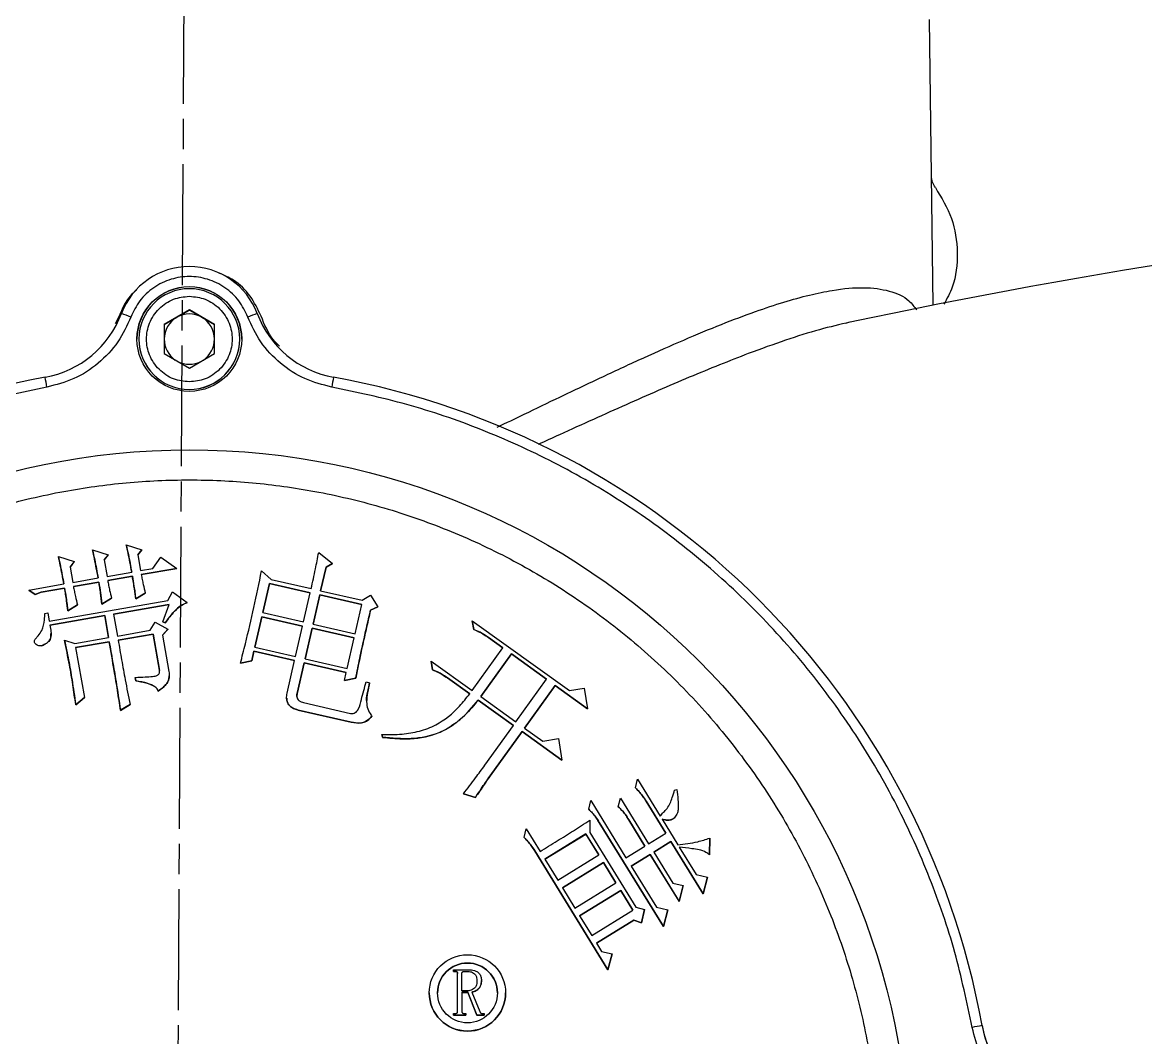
# Model space of a CAD drawing. Header units: millimetres. Extents: x 2136 to 4572, y 748 to 2471.
# Drawn here: x 3759.3 to 3870.8, y 2224.8 to 2325.6 of the extents above; entities that cross this region are included whole.
import ezdxf

# ---------------------------------------------------------------- set-up
doc = ezdxf.new("R2010")
doc.units = ezdxf.units.MM
doc.linetypes.add('AM_ISO08W050', pattern=[18, 12, -1.5, 3, -1.5])
doc.layers.add('AM_7', color=4, linetype='AM_ISO08W050', lineweight=25)

msp = doc.modelspace()

# ---------------------------------------------------------------- linework, layer by layer
at = {"color": 7, "linetype": 'Continuous', "lineweight": 25}
for p, q in [((3849.669, 2297.539), (3849.298, 2325.904)), ((3775.82, 2297.062), (3773.32, 2295.619)), ((3774.57, 2296.334), (3775.82, 2297.056)), ((3778.32, 2295.619), (3775.82, 2297.062)), ((3775.82, 2297.056), (3775.82, 2297.062)), ((3775.82, 2297.056), (3777.07, 2296.334)), ((3768.85, 2296.444), (3768.453, 2295.679)), ((3773.32, 2295.612), (3774.57, 2296.334)), ((3777.07, 2296.334), (3778.32, 2295.612)), ((3773.32, 2295.619), (3773.32, 2292.732)), ((3778.32, 2292.732), (3778.32, 2295.619)), ((3841.017, 2295.768), (3841.215, 2295.804)), ((3770.82, 2294.174), (3770.82, 2294.162)), ((3780.82, 2294.162), (3780.82, 2294.174)), ((3773.32, 2292.732), (3775.82, 2291.289)), ((3775.82, 2291.289), (3778.32, 2292.732)), ((3769.555, 2273.744), (3771.111, 2273.243)), ((3762.815, 2272.568), (3764.374, 2272.067)), ((3766.205, 2273.228), (3767.767, 2272.729)), ((3767.767, 2272.729), (3767.361, 2272.239)), ((3767.361, 2272.237), (3767.767, 2272.727)), ((3767.767, 2272.729), (3767.767, 2272.727)), ((3771.111, 2273.243), (3770.708, 2272.753)), ((3770.708, 2272.751), (3771.111, 2273.241)), ((3770.708, 2272.753), (3770.983, 2271.188)), ((3771.111, 2273.243), (3771.111, 2273.241)), ((3772.208, 2271.401), (3772.994, 2272.521)), ((3772.994, 2272.521), (3774.591, 2271.396)), ((3788.666, 2272.973), (3790.046, 2271.879)), ((3764.374, 2272.067), (3763.981, 2271.509)), ((3763.981, 2271.508), (3764.374, 2272.065)), ((3763.981, 2271.509), (3764.243, 2270.012)), ((3764.374, 2272.067), (3764.374, 2272.065)), ((3767.361, 2272.239), (3767.646, 2270.605)), ((3770.983, 2271.188), (3772.208, 2271.401)), ((3774.591, 2271.396), (3771.052, 2270.78)), ((3774.591, 2271.396), (3774.591, 2271.394)), ((3789.396, 2271.53), (3788.856, 2269.169)), ((3788.857, 2269.169), (3789.396, 2271.528)), ((3790.046, 2271.879), (3789.396, 2271.53)), ((3789.396, 2271.528), (3790.046, 2271.877)), ((3789.396, 2271.53), (3789.396, 2271.528)), ((3790.046, 2271.879), (3790.046, 2271.877)), ((3764.243, 2270.012), (3766.763, 2270.451)), ((3767.646, 2270.605), (3770.097, 2271.034)), ((3770.166, 2270.626), (3767.716, 2270.197)), ((3767.716, 2270.195), (3770.166, 2270.624)), ((3770.166, 2270.626), (3770.166, 2270.624)), ((3771.052, 2270.778), (3774.591, 2271.394)), ((3782.995, 2271.15), (3783.935, 2270.297)), ((3783.935, 2270.297), (3787.914, 2269.385)), ((3759.887, 2269.252), (3763.359, 2269.858)), ((3760.526, 2268.802), (3759.887, 2269.252)), ((3759.887, 2269.252), (3759.887, 2269.25)), ((3759.887, 2269.25), (3760.526, 2268.8)), ((3763.429, 2269.449), (3761.115, 2269.044)), ((3761.115, 2269.041), (3763.429, 2269.447)), ((3763.429, 2269.449), (3763.429, 2269.447)), ((3766.832, 2270.043), (3764.312, 2269.604)), ((3764.312, 2269.601), (3766.832, 2270.041)), ((3766.832, 2270.043), (3766.832, 2270.041)), ((3783.776, 2269.909), (3783.111, 2267.009)), ((3783.111, 2267.009), (3783.776, 2269.907)), ((3787.821, 2268.982), (3783.776, 2269.909)), ((3783.776, 2269.909), (3783.776, 2269.907)), ((3783.776, 2269.907), (3787.821, 2268.98)), ((3788.856, 2269.169), (3792.971, 2268.229)), ((3761.115, 2269.044), (3760.526, 2268.802)), ((3760.526, 2268.8), (3761.115, 2269.041)), ((3760.526, 2268.802), (3760.526, 2268.8)), ((3761.115, 2269.044), (3761.115, 2269.041)), ((3761.898, 2266.164), (3773.672, 2268.219)), ((3768.096, 2268.44), (3767.143, 2267.852)), ((3767.143, 2267.85), (3768.096, 2268.438)), ((3768.096, 2268.44), (3768.096, 2268.438)), ((3771.44, 2268.951), (3770.492, 2268.366)), ((3770.492, 2268.363), (3771.44, 2268.949)), ((3770.492, 2268.366), (3770.492, 2268.363)), ((3771.44, 2268.951), (3771.44, 2268.949)), ((3773.672, 2268.219), (3774.155, 2269.077)), ((3774.155, 2269.077), (3775.606, 2267.996)), ((3787.156, 2266.082), (3787.821, 2268.982)), ((3788.764, 2268.766), (3788.099, 2265.866)), ((3788.099, 2265.866), (3788.764, 2268.764)), ((3792.945, 2267.811), (3788.764, 2268.766)), ((3788.764, 2268.766), (3788.764, 2268.764)), ((3788.764, 2268.764), (3792.945, 2267.809)), ((3792.971, 2268.229), (3793.798, 2268.748)), ((3793.798, 2268.748), (3794.528, 2267.587)), ((3761.484, 2266.932), (3761.757, 2266.981)), ((3761.757, 2266.981), (3761.898, 2266.164)), ((3764.703, 2267.775), (3763.752, 2267.189)), ((3763.752, 2267.187), (3764.703, 2267.773)), ((3763.752, 2267.189), (3763.752, 2267.187)), ((3764.703, 2267.775), (3764.703, 2267.773)), ((3767.143, 2267.852), (3767.143, 2267.85)), ((3773.813, 2267.824), (3768.299, 2266.86)), ((3768.299, 2266.858), (3773.812, 2267.821)), ((3773.199, 2266.105), (3773.813, 2267.824)), ((3783.111, 2267.009), (3787.156, 2266.082)), ((3792.28, 2264.911), (3792.945, 2267.811)), ((3794.528, 2267.587), (3793.811, 2267.253)), ((3793.811, 2267.251), (3794.528, 2267.585)), ((3793.811, 2267.253), (3793.811, 2267.251)), ((3794.528, 2267.587), (3794.528, 2267.585)), ((3767.415, 2266.706), (3761.97, 2265.756)), ((3761.97, 2265.754), (3767.415, 2266.704)), ((3767.795, 2264.528), (3767.415, 2266.706)), ((3767.415, 2266.706), (3767.415, 2266.704)), ((3767.415, 2266.704), (3767.795, 2264.528)), ((3768.299, 2266.86), (3768.679, 2264.682)), ((3771.946, 2265.253), (3772.442, 2266.041)), ((3772.442, 2266.041), (3773.685, 2265.348)), ((3773.431, 2266.003), (3773.199, 2266.105)), ((3773.199, 2266.105), (3773.199, 2266.103)), ((3773.199, 2266.103), (3773.431, 2266)), ((3773.431, 2266.003), (3773.431, 2266)), ((3783.018, 2266.603), (3782.325, 2263.57)), ((3782.325, 2263.57), (3783.018, 2266.601)), ((3787.064, 2265.676), (3783.018, 2266.603)), ((3783.018, 2266.603), (3783.018, 2266.601)), ((3783.018, 2266.601), (3787.063, 2265.674)), ((3788.099, 2265.866), (3792.28, 2264.911)), ((3804.053, 2265.332), (3803.909, 2266.205)), ((3803.909, 2266.205), (3813.572, 2259.263)), ((3803.909, 2266.205), (3803.909, 2266.203)), ((3803.909, 2266.203), (3804.053, 2265.33)), ((3762.088, 2264.934), (3762.088, 2264.936)), ((3768.679, 2264.682), (3771.946, 2265.253)), ((3772.223, 2264.88), (3768.751, 2264.274)), ((3768.751, 2264.272), (3772.223, 2264.878)), ((3772.853, 2261.274), (3772.223, 2264.88)), ((3772.223, 2264.88), (3772.223, 2264.878)), ((3772.223, 2264.878), (3772.853, 2261.272)), ((3773.685, 2265.348), (3773.153, 2264.762)), ((3773.153, 2264.76), (3773.685, 2265.345)), ((3773.153, 2264.762), (3773.782, 2261.156)), ((3773.685, 2265.348), (3773.685, 2265.345)), ((3786.37, 2262.643), (3787.064, 2265.676)), ((3788.006, 2265.46), (3787.313, 2262.427)), ((3787.313, 2262.427), (3788.006, 2265.458)), ((3792.188, 2264.505), (3788.006, 2265.46)), ((3788.006, 2265.46), (3788.006, 2265.458)), ((3788.006, 2265.458), (3792.187, 2264.503)), ((3804.053, 2265.332), (3804.053, 2265.33)), ((3763.424, 2264.259), (3764.459, 2263.945)), ((3763.424, 2264.259), (3763.424, 2264.256)), ((3764.459, 2263.945), (3767.795, 2264.528)), ((3767.867, 2264.12), (3764.531, 2263.537)), ((3764.531, 2263.535), (3767.867, 2264.118)), ((3767.867, 2264.12), (3767.867, 2264.118)), ((3791.494, 2261.472), (3792.188, 2264.505)), ((3806.945, 2263.511), (3805.532, 2264.525)), ((3805.532, 2264.525), (3805.532, 2264.523)), ((3805.532, 2264.523), (3806.944, 2263.509)), ((3764.531, 2263.537), (3765.396, 2258.569)), ((3782.232, 2263.167), (3782.014, 2262.222)), ((3782.014, 2262.219), (3782.232, 2263.165)), ((3786.278, 2262.24), (3782.232, 2263.167)), ((3782.232, 2263.167), (3782.232, 2263.165)), ((3782.232, 2263.165), (3786.277, 2262.238)), ((3782.325, 2263.57), (3786.37, 2262.643)), ((3803.899, 2259.273), (3806.945, 2263.511)), ((3807.793, 2262.902), (3804.746, 2258.664)), ((3804.747, 2258.663), (3807.793, 2262.9)), ((3811.296, 2260.385), (3807.793, 2262.902)), ((3807.793, 2262.902), (3807.793, 2262.9)), ((3807.793, 2262.9), (3811.295, 2260.384)), ((3782.014, 2262.222), (3780.894, 2261.98)), ((3780.894, 2261.978), (3782.014, 2262.219)), ((3780.894, 2261.98), (3780.894, 2261.978)), ((3782.014, 2262.222), (3782.014, 2262.219)), ((3785.535, 2259.003), (3786.278, 2262.24)), ((3787.22, 2262.024), (3786.524, 2258.988)), ((3786.524, 2258.986), (3787.22, 2262.022)), ((3791.402, 2261.068), (3787.22, 2262.024)), ((3787.22, 2262.024), (3787.22, 2262.022)), ((3787.22, 2262.022), (3791.401, 2261.066)), ((3787.313, 2262.427), (3791.494, 2261.472)), ((3799.974, 2261.323), (3799.83, 2262.196)), ((3799.83, 2262.196), (3803.899, 2259.273)), ((3799.83, 2262.196), (3799.83, 2262.194)), ((3799.83, 2262.194), (3799.974, 2261.32)), ((3770.508, 2260.231), (3770.448, 2260.573)), ((3770.448, 2260.573), (3770.448, 2260.571)), ((3770.448, 2260.571), (3770.508, 2260.229)), ((3772.853, 2261.272), (3772.853, 2261.274)), ((3773.828, 2260.713), (3773.828, 2260.716)), ((3791.217, 2260.259), (3791.402, 2261.068)), ((3792.337, 2260.496), (3791.217, 2260.259)), ((3791.217, 2260.257), (3792.337, 2260.493)), ((3791.217, 2260.259), (3791.217, 2260.257)), ((3792.337, 2260.496), (3792.337, 2260.493)), ((3799.974, 2261.323), (3799.974, 2261.32)), ((3803.655, 2258.934), (3801.451, 2260.516)), ((3801.451, 2260.516), (3801.451, 2260.514)), ((3801.451, 2260.514), (3803.655, 2258.932)), ((3808.25, 2256.147), (3811.296, 2260.385)), ((3770.508, 2260.231), (3770.508, 2260.229)), ((3772.719, 2259.217), (3772.719, 2259.214)), ((3793.385, 2260.115), (3793.721, 2260.038)), ((3812.144, 2259.776), (3809.097, 2255.538)), ((3809.098, 2255.538), (3812.144, 2259.774)), ((3815.364, 2257.46), (3812.144, 2259.776)), ((3812.144, 2259.776), (3812.144, 2259.774)), ((3812.144, 2259.774), (3815.364, 2257.457)), ((3813.572, 2259.263), (3815.031, 2259.499)), ((3815.031, 2259.499), (3815.364, 2257.46)), ((3765.396, 2258.569), (3764.538, 2257.86)), ((3764.538, 2257.858), (3765.396, 2258.567)), ((3765.396, 2258.569), (3765.396, 2258.567)), ((3785.48, 2258.525), (3785.48, 2258.522)), ((3786.524, 2258.988), (3786.524, 2258.986)), ((3787.164, 2258.063), (3791.818, 2256.997)), ((3808.006, 2255.808), (3804.502, 2258.325)), ((3804.502, 2258.325), (3804.502, 2258.323)), ((3804.502, 2258.323), (3808.005, 2255.807)), ((3804.746, 2258.664), (3808.25, 2256.147)), ((3764.538, 2257.86), (3764.538, 2257.858)), ((3769.937, 2257.889), (3768.984, 2257.301)), ((3768.984, 2257.298), (3769.937, 2257.887)), ((3768.984, 2257.301), (3768.984, 2257.298)), ((3769.937, 2257.889), (3769.937, 2257.887)), ((3791.903, 2256.127), (3786.642, 2257.331)), ((3786.642, 2257.331), (3786.642, 2257.329)), ((3786.642, 2257.329), (3791.903, 2256.124)), ((3815.364, 2257.46), (3815.364, 2257.457)), ((3791.903, 2256.127), (3791.903, 2256.124)), ((3805.162, 2251.853), (3808.006, 2255.808)), ((3794.989, 2254.621), (3794.94, 2254.914)), ((3794.94, 2254.914), (3794.94, 2254.912)), ((3794.94, 2254.912), (3794.989, 2254.619)), ((3808.853, 2255.199), (3805.686, 2250.792)), ((3805.686, 2250.79), (3808.853, 2255.197)), ((3812.809, 2252.356), (3808.853, 2255.199)), ((3808.853, 2255.199), (3808.853, 2255.197)), ((3808.853, 2255.197), (3812.809, 2252.354)), ((3809.097, 2255.538), (3810.906, 2254.239)), ((3794.989, 2254.621), (3794.989, 2254.619)), ((3810.906, 2254.239), (3812.46, 2254.493)), ((3812.46, 2254.493), (3812.809, 2252.356)), ((3812.809, 2252.356), (3812.809, 2252.354)), ((3805.686, 2250.792), (3805.686, 2250.79)), ((3820.115, 2249.596), (3820.32, 2250.454)), ((3820.32, 2250.454), (3822.573, 2246.791)), ((3823.996, 2249.375), (3824.209, 2249.427)), ((3804.24, 2248.66), (3803.036, 2249.009)), ((3803.036, 2249.009), (3803.036, 2249.007)), ((3803.036, 2249.007), (3804.24, 2248.658)), ((3804.24, 2248.66), (3804.24, 2248.658)), ((3815.476, 2247.475), (3815.682, 2248.333)), ((3815.682, 2248.333), (3819.17, 2242.661)), ((3818.412, 2247.732), (3818.617, 2248.592)), ((3818.617, 2248.592), (3821.415, 2244.043)), ((3823.128, 2245.096), (3821.165, 2248.286)), ((3821.165, 2248.286), (3821.165, 2248.284)), ((3821.165, 2248.284), (3823.127, 2245.096)), ((3824.366, 2247.846), (3824.366, 2247.848)), ((3815.571, 2246.393), (3815.584, 2245.178)), ((3822.886, 2235.827), (3816.527, 2246.165)), ((3816.527, 2246.165), (3816.527, 2246.163)), ((3816.527, 2246.163), (3822.886, 2235.824)), ((3821.06, 2243.825), (3819.462, 2246.424)), ((3819.462, 2246.424), (3819.462, 2246.422)), ((3819.462, 2246.422), (3821.059, 2243.824)), ((3822.755, 2246.496), (3824.32, 2243.956)), ((3809.06, 2244.667), (3809.266, 2245.525)), ((3809.266, 2245.525), (3810.645, 2243.28)), ((3815.194, 2245.019), (3811.117, 2242.512)), ((3811.118, 2242.511), (3815.194, 2245.017)), ((3816.468, 2242.952), (3815.194, 2245.019)), ((3815.194, 2245.019), (3815.194, 2245.017)), ((3815.194, 2245.017), (3816.467, 2242.951)), ((3815.584, 2245.178), (3820.164, 2237.735)), ((3821.415, 2244.043), (3823.128, 2245.096)), ((3819.17, 2242.661), (3821.06, 2243.825)), ((3823.636, 2244.269), (3821.923, 2243.216)), ((3821.924, 2243.215), (3823.636, 2244.267)), ((3826.834, 2239.071), (3823.636, 2244.269)), ((3823.636, 2244.269), (3823.636, 2244.267)), ((3823.636, 2244.267), (3826.834, 2239.068)), ((3824.463, 2243.72), (3826.135, 2241.002)), ((3827.499, 2244.608), (3827.458, 2242.954)), ((3827.458, 2242.952), (3827.499, 2244.606)), ((3827.499, 2244.608), (3827.499, 2244.606)), ((3817.379, 2231.542), (3810.111, 2243.357)), ((3810.111, 2243.357), (3810.111, 2243.355)), ((3810.111, 2243.355), (3817.379, 2231.54)), ((3811.117, 2242.512), (3812.391, 2240.445)), ((3812.391, 2240.445), (3816.468, 2242.952)), ((3821.569, 2242.998), (3819.678, 2241.834)), ((3819.679, 2241.833), (3821.569, 2242.996)), ((3824.44, 2238.331), (3821.569, 2242.998)), ((3821.569, 2242.998), (3821.569, 2242.996)), ((3821.569, 2242.996), (3824.44, 2238.329)), ((3821.923, 2243.216), (3823.814, 2240.144)), ((3827.458, 2242.954), (3827.458, 2242.952)), ((3816.938, 2242.184), (3812.861, 2239.677)), ((3812.862, 2239.675), (3816.938, 2242.181)), ((3818.176, 2240.175), (3816.938, 2242.184)), ((3816.938, 2242.184), (3816.938, 2242.181)), ((3816.938, 2242.181), (3818.175, 2240.174)), ((3819.678, 2241.834), (3822.188, 2237.758)), ((3814.099, 2237.668), (3818.176, 2240.175)), ((3826.135, 2241.002), (3827.281, 2240.73)), ((3827.281, 2240.73), (3826.834, 2239.071)), ((3826.834, 2239.068), (3827.281, 2240.728)), ((3827.281, 2240.73), (3827.281, 2240.728)), ((3812.861, 2239.677), (3814.099, 2237.668)), ((3818.648, 2239.407), (3814.572, 2236.9)), ((3814.573, 2236.899), (3818.648, 2239.405)), ((3819.845, 2237.458), (3818.648, 2239.407)), ((3818.648, 2239.407), (3818.648, 2239.405)), ((3818.648, 2239.405), (3819.844, 2237.457)), ((3823.814, 2240.144), (3824.864, 2239.893)), ((3824.864, 2239.893), (3824.44, 2238.331)), ((3824.44, 2238.329), (3824.864, 2239.89)), ((3824.864, 2239.893), (3824.864, 2239.89)), ((3826.834, 2239.071), (3826.834, 2239.068)), ((3824.44, 2238.331), (3824.44, 2238.329)), ((3814.572, 2236.9), (3815.769, 2234.951)), ((3815.769, 2234.951), (3819.845, 2237.458)), ((3820.164, 2237.735), (3821.024, 2237.532)), ((3821.024, 2237.532), (3820.706, 2236.194)), ((3820.706, 2236.192), (3821.024, 2237.53)), ((3821.024, 2237.532), (3821.024, 2237.53)), ((3822.188, 2237.758), (3823.331, 2237.486)), ((3823.331, 2237.486), (3822.886, 2235.827)), ((3822.886, 2235.824), (3823.331, 2237.484)), ((3823.331, 2237.486), (3823.331, 2237.484)), ((3819.963, 2236.471), (3816.242, 2234.183)), ((3816.243, 2234.181), (3819.963, 2236.469)), ((3820.706, 2236.194), (3819.963, 2236.471)), ((3819.963, 2236.471), (3819.963, 2236.469)), ((3819.963, 2236.469), (3820.706, 2236.192)), ((3820.706, 2236.194), (3820.706, 2236.192)), ((3822.886, 2235.827), (3822.886, 2235.824)), ((3816.242, 2234.183), (3816.75, 2233.356)), ((3816.75, 2233.356), (3817.801, 2233.107)), ((3817.801, 2233.107), (3817.379, 2231.542)), ((3817.379, 2231.54), (3817.801, 2233.104)), ((3817.801, 2233.107), (3817.801, 2233.104)), ((3802.063, 2231.373), (3802.063, 2231.531)), ((3802.063, 2231.531), (3803.563, 2231.531)), ((3802.221, 2231.373), (3802.063, 2231.373)), ((3802.063, 2231.373), (3802.063, 2231.371)), ((3802.063, 2231.371), (3802.221, 2231.371)), ((3802.221, 2231.373), (3802.221, 2231.371)), ((3803.115, 2231.373), (3803.405, 2231.373)), ((3803.115, 2231.373), (3803.115, 2231.371)), ((3803.115, 2231.371), (3803.405, 2231.371)), ((3803.405, 2231.373), (3803.405, 2231.371)), ((3817.379, 2231.542), (3817.379, 2231.54)), ((3802.457, 2227.399), (3802.457, 2231.163)), ((3802.878, 2229.452), (3802.878, 2231.163)), ((3799.643, 2229.235), (3799.643, 2229.233)), ((3803.457, 2229.452), (3802.878, 2229.452)), ((3803.484, 2229.294), (3802.878, 2229.294)), ((3802.878, 2229.294), (3802.878, 2227.399)), ((3802.878, 2229.292), (3803.484, 2229.292)), ((3804.352, 2227.031), (3803.484, 2229.294)), ((3803.484, 2229.294), (3803.484, 2229.292)), ((3803.484, 2229.292), (3804.352, 2227.029)), ((3803.878, 2229.32), (3804.668, 2227.373)), ((3807.227, 2229.233), (3807.227, 2229.235)), ((3802.063, 2227.031), (3802.063, 2227.189)), ((3802.063, 2227.189), (3802.221, 2227.189)), ((3803.273, 2227.031), (3802.063, 2227.031)), ((3802.063, 2227.031), (3802.063, 2227.029)), ((3802.063, 2227.029), (3803.273, 2227.029)), ((3803.115, 2227.189), (3803.273, 2227.189)), ((3803.273, 2227.189), (3803.273, 2227.031)), ((3803.273, 2227.031), (3803.273, 2227.029)), ((3805.089, 2227.031), (3804.352, 2227.031)), ((3804.352, 2227.031), (3804.352, 2227.029)), ((3804.352, 2227.029), (3805.089, 2227.029)), ((3804.931, 2227.189), (3805.089, 2227.189)), ((3805.089, 2227.189), (3805.089, 2227.031)), ((3805.089, 2227.031), (3805.089, 2227.029))]:
    msp.add_line(p, q, dxfattribs=at)
for centre, radius in [((3775.82, 2294.18), 5.2), ((3775.82, 2211.68), 71.5), ((3803.435, 2229.235), 3.792), ((3803.435, 2229.235), 2.971)]:
    msp.add_circle(centre, radius, dxfattribs=at)
for centre, radius, start, end in [((3977.009, 1653.102), 656.897, 95.489386, 101.924805), ((3775.82, 2294.177), 7.2, 20.5868, 159.4132), ((3775.82, 2294.162), 5.2, 0.00011, 179.99974), ((3775.82, 2294.174), 5, 359.99994, 179.99975), ((3759.719, 2300.225), 10, 280.30605, 339.41322), ((3725.979, 2179.829), 124.573, 69.2983, 69.75789), ((3775.82, 2294.169), 2.5, 119.9996, 179.99966), ((3775.82, 2294.169), 2.5, 59.99975, 119.99962), ((3775.82, 2294.169), 2.5, 359.99971, 59.99978), ((3825.661, 2179.829), 124.574, 110.24211, 110.7017), ((3791.922, 2300.225), 10, 200.58678, 259.69395), ((3775.82, 2294.174), 5, 179.99991, 269.99976), ((3775.82, 2294.162), 5, 179.99991, 269.99976), ((3775.82, 2294.169), 2.5, 179.99971, 236.17979), ((3775.82, 2294.174), 5, 269.99962, 359.99978), ((3775.82, 2294.162), 5, 269.99962, 359.99978), ((3775.82, 2294.169), 2.5, 303.81959, 359.99967), ((3775.82, 2294.169), 2.5, 243.81973, 296.17964), ((3775.82, 2211.677), 80, 100.30604, 169.69383), ((3123.536, 2173.617), 648.57, 10.284007, 10.372163), ((4428.124, 2173.614), 648.589, 169.627839, 169.715992), ((3775.82, 2211.677), 80, 10.30617, 79.69396), ((3803.435, 2229.233), 2.971, 0.0001, 179.9999), ((3803.435, 2229.233), 3.792, 180.00009, 359.99975), ((3875.027, 2109.081), 118.693, 99.94425, 100.42679), ((3864.368, 2227.779), 10, 190.30615, 249.41337)]:
    msp.add_arc(centre, radius, start, end, dxfattribs=at)
for points, knots in [([(3849.89, 2309.212), (3849.781, 2309.389), (3849.56, 2309.745), (3849.521, 2310.163), (3849.501, 2310.372)], [0, 0, 0, 0, 0.4971187, 1, 1, 1, 1]), ([(3849.89, 2309.212), (3850.492, 2308.219), (3851.696, 2306.233), (3852.198, 2302.759), (3851.904, 2299.763), (3851.046, 2298.193), (3850.742, 2297.637)], [0, 0, 0, 0, 0.2818923, 0.5637846, 0.8456768, 1, 1, 1, 1]), ([(3782.946, 2296.444), (3782.619, 2297.134), (3781.965, 2298.514), (3780.448, 2300.006), (3779.252, 2300.521), (3778.757, 2300.734)], [0, 0, 0, 0, 0.3697023, 0.7394046, 1, 1, 1, 1]), ([(3781.624, 2296.36), (3781.36, 2296.913), (3780.819, 2298.047), (3779.401, 2299.356), (3777.685, 2300.194), (3775.82, 2300.47), (3773.956, 2300.194), (3772.24, 2299.356), (3770.822, 2298.047), (3770.28, 2296.913), (3770.016, 2296.36)], [0, 0, 0, 0, 0.122089, 0.25, 0.377911, 0.5, 0.622089, 0.75, 0.877911, 1, 1, 1, 1]), ([(3806.386, 2285.42), (3807.282, 2285.853), (3809.391, 2286.871), (3812.899, 2288.559), (3816.883, 2290.453), (3820.994, 2292.358), (3824.94, 2294.109), (3828.64, 2295.648), (3831.946, 2296.903), (3834.847, 2297.868), (3837.391, 2298.574), (3840.113, 2299.138), (3842.854, 2299.384), (3845.384, 2299.028), (3847.124, 2298.28), (3847.795, 2297.386), (3848.035, 2297.067)], [0, 0, 0, 0, 0.0451429, 0.106195, 0.1818406, 0.2569786, 0.3330669, 0.4089578, 0.4809324, 0.5453703, 0.6077302, 0.6681576, 0.7628826, 0.854957, 0.9482806, 1, 1, 1, 1]), ([(3770.567, 2299.037), (3770.351, 2298.847), (3769.561, 2298.15), (3769.149, 2297.162), (3768.85, 2296.444)], [0, 0, 0, 0, 0.2729382, 1, 1, 1, 1]), ([(3775.82, 2289.925), (3775.286, 2289.982), (3774.463, 2290.069), (3773.474, 2290.599), (3772.794, 2291.148), (3772.242, 2291.829), (3771.728, 2292.818), (3771.468, 2294.175), (3771.728, 2295.532), (3772.242, 2296.522), (3772.794, 2297.203), (3773.474, 2297.751), (3774.463, 2298.281), (3775.286, 2298.368), (3775.82, 2298.425)], [0, 0, 0, 0, 0.1197284, 0.1841803, 0.25, 0.3158197, 0.3802716, 0.5, 0.6197284, 0.6841803, 0.75, 0.8158197, 0.8802716, 1, 1, 1, 1]), ([(3775.82, 2298.425), (3776.355, 2298.368), (3777.177, 2298.281), (3778.167, 2297.751), (3778.847, 2297.203), (3779.399, 2296.522), (3779.912, 2295.532), (3780.173, 2294.175), (3779.912, 2292.818), (3779.399, 2291.829), (3778.847, 2291.148), (3778.167, 2290.599), (3777.177, 2290.069), (3776.355, 2289.982), (3775.82, 2289.925)], [0, 0, 0, 0, 0.1197284, 0.1841803, 0.25, 0.3158197, 0.3802716, 0.5, 0.6197284, 0.6841803, 0.75, 0.8158197, 0.8802716, 1, 1, 1, 1]), ([(3770.016, 2296.36), (3769.625, 2295.513), (3768.83, 2293.79), (3766.84, 2291.698), (3764.427, 2290.113), (3762.59, 2289.638), (3761.687, 2289.405)], [0, 0, 0, 0, 0.2457963, 0.5, 0.7542037, 1, 1, 1, 1]), ([(3789.954, 2289.405), (3789.051, 2289.638), (3787.214, 2290.113), (3784.801, 2291.698), (3782.81, 2293.79), (3782.015, 2295.513), (3781.624, 2296.36)], [0, 0, 0, 0, 0.2457963, 0.5, 0.7542037, 1, 1, 1, 1]), ([(3784.768, 2293.455), (3784.549, 2293.68), (3783.725, 2294.525), (3783.276, 2295.631), (3782.946, 2296.444)], [0, 0, 0, 0, 0.2655457, 1, 1, 1, 1]), ([(3841.406, 2295.851), (3840.416, 2295.621), (3838.416, 2295.158), (3835.026, 2294.086), (3830.771, 2292.555), (3825.528, 2290.436), (3819.232, 2287.692), (3814.185, 2285.408), (3811.167, 2284.029), (3810.458, 2283.705)], [0, 0, 0, 0, 0.122639, 0.2477412, 0.3757787, 0.5645067, 0.75334, 0.9420073, 1, 1, 1, 1]), ([(3761.687, 2289.405), (3759.191, 2288.879), (3754.153, 2287.816), (3746.776, 2285.278), (3739.534, 2282.008), (3732.555, 2277.946), (3725.952, 2273.134), (3719.859, 2267.642), (3714.366, 2261.548), (3709.554, 2254.945), (3705.492, 2247.966), (3702.222, 2240.724), (3699.684, 2233.347), (3698.621, 2228.309), (3698.095, 2225.813)], [0, 0, 0, 0, 0.0799588, 0.1613715, 0.2441424, 0.3288926, 0.4142166, 0.5, 0.5857784, 0.6711024, 0.7558576, 0.8386237, 0.9200388, 1, 1, 1, 1]), ([(3853.546, 2225.813), (3853.019, 2228.309), (3851.957, 2233.347), (3849.418, 2240.724), (3846.149, 2247.966), (3842.086, 2254.945), (3837.275, 2261.548), (3831.782, 2267.641), (3825.689, 2273.134), (3819.086, 2277.946), (3812.107, 2282.008), (3804.864, 2285.277), (3797.487, 2287.816), (3792.45, 2288.879), (3789.954, 2289.405)], [0, 0, 0, 0, 0.0799588, 0.1613715, 0.2441424, 0.3288926, 0.4142166, 0.5, 0.5857784, 0.6711024, 0.7558576, 0.8386237, 0.9200388, 1, 1, 1, 1]), ([(3707.32, 2211.686), (3707.375, 2213.775), (3707.485, 2217.953), (3708.395, 2224.292), (3709.881, 2230.645), (3712.055, 2237.01), (3714.886, 2243.233), (3718.399, 2249.256), (3722.554, 2254.948), (3727.297, 2260.209), (3732.558, 2264.953), (3738.25, 2269.107), (3744.273, 2272.621), (3750.496, 2275.452), (3756.862, 2277.623), (3763.214, 2279.119), (3769.553, 2279.996), (3775.82, 2280.281), (3782.087, 2279.996), (3788.426, 2279.119), (3794.779, 2277.624), (3801.144, 2275.452), (3807.368, 2272.621), (3813.39, 2269.107), (3819.082, 2264.953), (3824.344, 2260.209), (3829.087, 2254.948), (3833.241, 2249.256), (3836.755, 2243.233), (3839.586, 2237.01), (3841.76, 2230.645), (3843.246, 2224.292), (3844.156, 2217.953), (3844.265, 2213.775), (3844.32, 2211.686)], [0, 0, 0, 0, 0.02912361, 0.05824846, 0.08912004, 0.11999406, 0.1519015, 0.18431275, 0.21706879, 0.24999999, 0.2829312, 0.31568724, 0.34809849, 0.38000593, 0.41087751, 0.44175153, 0.47087453, 0.49999999, 0.52912299, 0.55824846, 0.58912004, 0.61999406, 0.6519015, 0.68431275, 0.71706879, 0.74999999, 0.7829312, 0.81568724, 0.84809849, 0.88000593, 0.91087751, 0.94175153, 0.97087515, 1, 1, 1, 1]), ([(3770.097, 2271.034), (3770.038, 2271.362), (3769.928, 2271.98), (3769.748, 2272.883), (3769.619, 2273.457), (3769.555, 2273.744)], [0, 0, 0, 0, 0.3618324, 0.680859, 1, 1, 1, 1]), ([(3769.555, 2273.742), (3769.627, 2273.417), (3769.764, 2272.804), (3769.942, 2271.9), (3770.045, 2271.322), (3770.097, 2271.032)], [0, 0, 0, 0, 0.3618377, 0.6808755, 1, 1, 1, 1]), ([(3763.359, 2269.858), (3763.301, 2270.186), (3763.19, 2270.803), (3763.012, 2271.708), (3762.881, 2272.281), (3762.815, 2272.568)], [0, 0, 0, 0, 0.3617592, 0.6808079, 1, 1, 1, 1]), ([(3762.815, 2272.565), (3762.889, 2272.24), (3763.028, 2271.629), (3763.205, 2270.724), (3763.308, 2270.145), (3763.359, 2269.856)], [0, 0, 0, 0, 0.361772, 0.6808444, 1, 1, 1, 1]), ([(3766.763, 2270.451), (3766.704, 2270.779), (3766.592, 2271.408), (3766.408, 2272.334), (3766.273, 2272.93), (3766.205, 2273.228)], [0, 0, 0, 0, 0.3530759, 0.676475, 1, 1, 1, 1]), ([(3766.205, 2273.226), (3766.279, 2272.9), (3766.42, 2272.277), (3766.603, 2271.351), (3766.709, 2270.75), (3766.763, 2270.449)], [0, 0, 0, 0, 0.3530856, 0.6764975, 1, 1, 1, 1]), ([(3787.914, 2269.385), (3787.988, 2269.71), (3788.136, 2270.36), (3788.389, 2271.556), (3788.56, 2272.428), (3788.666, 2272.973)], [0, 0, 0, 0, 0.27274417, 0.54549211, 1, 1, 1, 1]), ([(3770.492, 2268.366), (3770.452, 2268.697), (3770.387, 2269.24), (3770.272, 2269.993), (3770.201, 2270.415), (3770.166, 2270.626)], [0, 0, 0, 0, 0.4378405, 0.7188841, 1, 1, 1, 1]), ([(3770.166, 2270.624), (3770.221, 2270.295), (3770.312, 2269.755), (3770.415, 2269.001), (3770.466, 2268.576), (3770.492, 2268.363)], [0, 0, 0, 0, 0.4378401, 0.7188825, 1, 1, 1, 1]), ([(3771.052, 2270.78), (3771.081, 2270.616), (3771.14, 2270.288), (3771.262, 2269.676), (3771.371, 2269.233), (3771.44, 2268.951)], [0, 0, 0, 0, 0.267397, 0.5348099, 1, 1, 1, 1]), ([(3780.894, 2261.98), (3781.059, 2262.626), (3781.529, 2264.468), (3782.251, 2267.521), (3782.747, 2269.94), (3782.995, 2271.15)], [0, 0, 0, 0, 0.2125808, 0.6061918, 1, 1, 1, 1]), ([(3763.752, 2267.189), (3763.715, 2267.521), (3763.654, 2268.064), (3763.538, 2268.817), (3763.465, 2269.239), (3763.429, 2269.449)], [0, 0, 0, 0, 0.437947, 0.7189326, 1, 1, 1, 1]), ([(3763.429, 2269.447), (3763.485, 2269.119), (3763.576, 2268.579), (3763.685, 2267.826), (3763.73, 2267.4), (3763.752, 2267.187)], [0, 0, 0, 0, 0.4378739, 0.7188428, 1, 1, 1, 1]), ([(3764.312, 2269.604), (3764.343, 2269.44), (3764.403, 2269.112), (3764.527, 2268.501), (3764.634, 2268.057), (3764.703, 2267.775)], [0, 0, 0, 0, 0.2673365, 0.5346869, 1, 1, 1, 1]), ([(3767.143, 2267.852), (3767.1, 2268.218), (3767.035, 2268.767), (3766.922, 2269.497), (3766.862, 2269.861), (3766.832, 2270.043)], [0, 0, 0, 0, 0.4998174, 0.7498863, 1, 1, 1, 1]), ([(3766.832, 2270.041), (3766.892, 2269.677), (3766.983, 2269.131), (3767.078, 2268.399), (3767.121, 2268.033), (3767.143, 2267.85)], [0, 0, 0, 0, 0.4998173, 0.7498863, 1, 1, 1, 1]), ([(3767.716, 2270.197), (3767.746, 2270.033), (3767.807, 2269.705), (3767.923, 2269.117), (3768.03, 2268.698), (3768.096, 2268.44)], [0, 0, 0, 0, 0.2780885, 0.5561925, 1, 1, 1, 1]), ([(3775.606, 2267.996), (3775.388, 2267.905), (3774.913, 2267.706), (3774.181, 2267.002), (3773.723, 2266.392), (3773.431, 2266.003)], [0, 0, 0, 0, 0.2342966, 0.5118133, 1, 1, 1, 1]), ([(3773.431, 2266), (3773.628, 2266.27), (3774.016, 2266.8), (3774.663, 2267.486), (3775.224, 2267.877), (3775.553, 2267.977), (3775.606, 2267.994)], [0, 0, 0, 0, 0.3337908, 0.6563325, 0.9445237, 1, 1, 1, 1]), ([(3793.811, 2267.253), (3793.663, 2266.603), (3793.366, 2265.303), (3792.856, 2263.055), (3792.53, 2261.448), (3792.337, 2260.496)], [0, 0, 0, 0, 0.2891484, 0.5782944, 1, 1, 1, 1]), ([(3792.337, 2260.493), (3792.468, 2261.147), (3792.729, 2262.455), (3793.231, 2264.706), (3793.595, 2266.303), (3793.811, 2267.251)], [0, 0, 0, 0, 0.2892488, 0.5783935, 1, 1, 1, 1]), ([(3760.817, 2264.713), (3760.944, 2264.884), (3761.286, 2265.344), (3761.431, 2266.144), (3761.47, 2266.716), (3761.484, 2266.932)], [0, 0, 0, 0, 0.2682391, 0.7229807, 1, 1, 1, 1]), ([(3760.437, 2264.086), (3760.441, 2264.139), (3760.453, 2264.299), (3760.622, 2264.502), (3760.756, 2264.647), (3760.817, 2264.713)], [0, 0, 0, 0, 0.2060177, 0.6360414, 1, 1, 1, 1]), ([(3761.97, 2265.756), (3762.012, 2265.544), (3762.096, 2265.118), (3762.101, 2264.592), (3761.958, 2264.233), (3761.696, 2263.993), (3761.425, 2263.798), (3761.186, 2263.731), (3761.133, 2263.717)], [0, 0, 0, 0, 0.2575264, 0.5176258, 0.6115533, 0.7060568, 0.9339364, 1, 1, 1, 1]), ([(3761.133, 2263.714), (3761.258, 2263.763), (3761.504, 2263.858), (3761.789, 2264.061), (3761.99, 2264.285), (3762.085, 2264.579), (3762.08, 2264.798), (3762.077, 2264.934)], [0, 0, 0, 0, 0.2369259, 0.466697, 0.6134804, 0.7600826, 1, 1, 1, 1]), ([(3805.532, 2264.525), (3805.395, 2264.62), (3805.121, 2264.811), (3804.632, 2265.093), (3804.265, 2265.244), (3804.053, 2265.332)], [0, 0, 0, 0, 0.2959723, 0.5921499, 1, 1, 1, 1]), ([(3804.053, 2265.33), (3804.208, 2265.268), (3804.517, 2265.143), (3805.015, 2264.877), (3805.343, 2264.653), (3805.532, 2264.523)], [0, 0, 0, 0, 0.2959938, 0.5922002, 1, 1, 1, 1]), ([(3761.133, 2263.717), (3761.052, 2263.709), (3760.902, 2263.695), (3760.692, 2263.776), (3760.551, 2263.894), (3760.459, 2264), (3760.442, 2264.066), (3760.437, 2264.086)], [0, 0, 0, 0, 0.2815849, 0.5225692, 0.7625226, 0.9258045, 1, 1, 1, 1]), ([(3764.538, 2257.86), (3764.446, 2258.521), (3764.26, 2259.841), (3763.902, 2261.977), (3763.594, 2263.444), (3763.424, 2264.259)], [0, 0, 0, 0, 0.3078812, 0.615778, 1, 1, 1, 1]), ([(3763.424, 2264.256), (3763.562, 2263.604), (3763.838, 2262.3), (3764.211, 2260.166), (3764.421, 2258.682), (3764.538, 2257.858)], [0, 0, 0, 0, 0.3078811, 0.6157795, 1, 1, 1, 1]), ([(3768.984, 2257.301), (3768.887, 2257.96), (3768.692, 2259.279), (3768.31, 2261.551), (3768.032, 2263.164), (3767.867, 2264.12)], [0, 0, 0, 0, 0.2894212, 0.5788391, 1, 1, 1, 1]), ([(3767.867, 2264.118), (3767.981, 2263.461), (3768.208, 2262.147), (3768.596, 2259.876), (3768.84, 2258.258), (3768.984, 2257.298)], [0, 0, 0, 0, 0.2894158, 0.578835, 1, 1, 1, 1]), ([(3768.751, 2264.274), (3768.866, 2263.617), (3769.098, 2262.304), (3769.475, 2260.172), (3769.772, 2258.704), (3769.937, 2257.889)], [0, 0, 0, 0, 0.30793892, 0.61587434, 1, 1, 1, 1]), ([(3770.448, 2260.573), (3770.782, 2260.585), (3771.354, 2260.605), (3772.01, 2260.653), (3772.413, 2260.699), (3772.621, 2260.752), (3772.762, 2260.853), (3772.841, 2260.968), (3772.872, 2261.115), (3772.859, 2261.219), (3772.853, 2261.274)], [0, 0, 0, 0, 0.3580245, 0.615683, 0.7049216, 0.7950414, 0.841826, 0.8884884, 0.9407001, 1, 1, 1, 1]), ([(3773.782, 2261.156), (3773.809, 2260.988), (3773.861, 2260.659), (3773.72, 2260.171), (3773.36, 2259.647), (3772.971, 2259.386), (3772.719, 2259.217)], [0, 0, 0, 0, 0.2113021, 0.4164676, 0.6215012, 1, 1, 1, 1]), ([(3772.719, 2259.214), (3773, 2259.406), (3773.418, 2259.691), (3773.765, 2260.259), (3773.803, 2260.569), (3773.82, 2260.715)], [0, 0, 0, 0, 0.52096457, 0.77381304, 1, 1, 1, 1]), ([(3801.451, 2260.516), (3801.314, 2260.611), (3801.04, 2260.801), (3800.551, 2261.083), (3800.186, 2261.235), (3799.974, 2261.323)], [0, 0, 0, 0, 0.2963846, 0.5929775, 1, 1, 1, 1]), ([(3799.974, 2261.32), (3800.129, 2261.258), (3800.438, 2261.132), (3800.935, 2260.867), (3801.262, 2260.643), (3801.451, 2260.514)], [0, 0, 0, 0, 0.29640362, 0.59301786, 1, 1, 1, 1]), ([(3772.719, 2259.217), (3772.687, 2259.303), (3772.624, 2259.477), (3772.266, 2259.763), (3771.559, 2260.043), (3770.904, 2260.16), (3770.508, 2260.231)], [0, 0, 0, 0, 0.1072401, 0.2147204, 0.5251042, 1, 1, 1, 1]), ([(3770.508, 2260.229), (3770.835, 2260.17), (3771.494, 2260.051), (3772.225, 2259.801), (3772.631, 2259.464), (3772.69, 2259.296), (3772.719, 2259.214)], [0, 0, 0, 0, 0.3945612, 0.7926556, 0.8991599, 1, 1, 1, 1]), ([(3791.818, 2256.997), (3791.908, 2256.992), (3792.072, 2256.984), (3792.3, 2257.063), (3792.479, 2257.207), (3792.739, 2257.634), (3792.954, 2258.644), (3793.217, 2259.543), (3793.385, 2260.115)], [0, 0, 0, 0, 0.07162, 0.1296989, 0.1878581, 0.251244, 0.5231342, 1, 1, 1, 1]), ([(3793.441, 2258.155), (3793.436, 2258.199), (3793.391, 2258.536), (3793.55, 2259.169), (3793.664, 2259.746), (3793.721, 2260.036)], [0, 0, 0, 0, 0.0697023, 0.5329593, 1, 1, 1, 1]), ([(3793.721, 2260.038), (3793.652, 2259.713), (3793.518, 2259.086), (3793.381, 2258.216), (3793.487, 2257.434), (3793.744, 2256.974), (3793.922, 2256.757), (3793.952, 2256.72)], [0, 0, 0, 0, 0.28840139, 0.55467759, 0.75694914, 0.95905582, 1, 1, 1, 1]), ([(3786.642, 2257.331), (3786.447, 2257.386), (3786.123, 2257.477), (3785.744, 2257.764), (3785.535, 2258.095), (3785.454, 2258.527), (3785.505, 2258.823), (3785.535, 2259.003)], [0, 0, 0, 0, 0.26318063, 0.43611551, 0.61008847, 0.76257623, 1, 1, 1, 1]), ([(3785.516, 2258.521), (3785.507, 2258.439), (3785.484, 2258.239), (3785.62, 2257.939), (3785.873, 2257.641), (3786.236, 2257.439), (3786.513, 2257.364), (3786.642, 2257.329)], [0, 0, 0, 0, 0.1346891, 0.32911, 0.5231946, 0.7785937, 1, 1, 1, 1]), ([(3786.524, 2258.988), (3786.506, 2258.867), (3786.477, 2258.68), (3786.556, 2258.433), (3786.698, 2258.256), (3786.911, 2258.131), (3787.081, 2258.085), (3787.164, 2258.063)], [0, 0, 0, 0, 0.281112, 0.4350464, 0.5892091, 0.8013243, 1, 1, 1, 1]), ([(3786.518, 2258.601), (3786.508, 2258.648), (3786.479, 2258.775), (3786.507, 2258.904), (3786.524, 2258.986)], [0, 0, 0, 0, 0.3680617, 1, 1, 1, 1]), ([(3794.94, 2254.914), (3795.609, 2254.901), (3796.862, 2254.877), (3798.677, 2255.188), (3800.721, 2255.947), (3802.377, 2257.332), (3803.327, 2258.523), (3803.655, 2258.934)], [0, 0, 0, 0, 0.1989974, 0.3726503, 0.5456254, 0.8432566, 1, 1, 1, 1]), ([(3804.502, 2258.325), (3804.079, 2257.808), (3803.013, 2256.505), (3800.79, 2254.939), (3797.85, 2254.354), (3795.94, 2254.533), (3794.989, 2254.621)], [0, 0, 0, 0, 0.1857159, 0.4679578, 0.7348593, 1, 1, 1, 1]), ([(3794.989, 2254.619), (3795.652, 2254.552), (3797.322, 2254.382), (3799.554, 2254.61), (3801.432, 2255.443), (3803.021, 2256.549), (3803.928, 2257.635), (3804.502, 2258.323)], [0, 0, 0, 0, 0.185366, 0.4664547, 0.6092257, 0.7523052, 1, 1, 1, 1]), ([(3793.952, 2256.72), (3793.788, 2256.545), (3793.51, 2256.249), (3792.923, 2256.019), (3792.393, 2256.029), (3792.044, 2256.098), (3791.903, 2256.127)], [0, 0, 0, 0, 0.3125276, 0.5301767, 0.8091829, 1, 1, 1, 1]), ([(3791.903, 2256.124), (3792.241, 2256.061), (3792.757, 2255.963), (3793.425, 2256.208), (3793.75, 2256.484), (3793.909, 2256.667), (3793.952, 2256.718)], [0, 0, 0, 0, 0.4441615, 0.6790996, 0.912032, 1, 1, 1, 1]), ([(3803.036, 2249.009), (3803.239, 2249.274), (3803.645, 2249.802), (3804.201, 2250.542), (3804.707, 2251.225), (3805.011, 2251.643), (3805.162, 2251.853)], [0, 0, 0, 0, 0.2816241, 0.5632509, 0.7816188, 1, 1, 1, 1]), ([(3805.686, 2250.792), (3805.493, 2250.52), (3805.148, 2250.034), (3804.668, 2249.322), (3804.383, 2248.881), (3804.24, 2248.66)], [0, 0, 0, 0, 0.3881543, 0.694028, 1, 1, 1, 1]), ([(3804.24, 2248.658), (3804.421, 2248.938), (3804.745, 2249.438), (3805.23, 2250.147), (3805.534, 2250.575), (3805.686, 2250.79)], [0, 0, 0, 0, 0.3881545, 0.6940292, 1, 1, 1, 1]), ([(3821.165, 2248.286), (3821.075, 2248.426), (3820.894, 2248.706), (3820.554, 2249.155), (3820.276, 2249.435), (3820.115, 2249.596)], [0, 0, 0, 0, 0.2970338, 0.5942695, 1, 1, 1, 1]), ([(3820.115, 2249.594), (3820.234, 2249.477), (3820.471, 2249.242), (3820.825, 2248.806), (3821.041, 2248.475), (3821.165, 2248.284)], [0, 0, 0, 0, 0.297059, 0.59435, 1, 1, 1, 1]), ([(3823.256, 2247.536), (3823.363, 2247.711), (3823.576, 2248.061), (3823.796, 2248.69), (3823.924, 2249.13), (3823.996, 2249.375)], [0, 0, 0, 0, 0.3080819, 0.6148901, 1, 1, 1, 1]), ([(3824.209, 2249.427), (3824.254, 2249.097), (3824.342, 2248.46), (3824.395, 2247.683), (3824.298, 2247.072), (3824.09, 2246.75), (3823.922, 2246.581), (3823.873, 2246.532)], [0, 0, 0, 0, 0.3287543, 0.6337994, 0.7646363, 0.9315296, 1, 1, 1, 1]), ([(3816.527, 2246.165), (3816.436, 2246.305), (3816.255, 2246.585), (3815.915, 2247.033), (3815.637, 2247.313), (3815.476, 2247.475)], [0, 0, 0, 0, 0.2970338, 0.5942695, 1, 1, 1, 1]), ([(3815.476, 2247.473), (3815.595, 2247.355), (3815.832, 2247.121), (3816.187, 2246.684), (3816.402, 2246.353), (3816.527, 2246.163)], [0, 0, 0, 0, 0.297059, 0.59435, 1, 1, 1, 1]), ([(3819.462, 2246.424), (3819.372, 2246.564), (3819.191, 2246.844), (3818.851, 2247.292), (3818.573, 2247.571), (3818.412, 2247.732)], [0, 0, 0, 0, 0.2973696, 0.5949685, 1, 1, 1, 1]), ([(3818.412, 2247.729), (3818.531, 2247.612), (3818.768, 2247.378), (3819.124, 2246.943), (3819.339, 2246.612), (3819.462, 2246.422)], [0, 0, 0, 0, 0.2973888, 0.5950408, 1, 1, 1, 1]), ([(3822.573, 2246.791), (3822.679, 2246.922), (3822.84, 2247.117), (3823.074, 2247.359), (3823.196, 2247.477), (3823.256, 2247.536)], [0, 0, 0, 0, 0.4983742, 0.7490822, 1, 1, 1, 1]), ([(3810.645, 2243.28), (3811.212, 2243.631), (3812.322, 2244.316), (3813.972, 2245.342), (3815.038, 2246.043), (3815.571, 2246.393)], [0, 0, 0, 0, 0.3431832, 0.6715556, 1, 1, 1, 1]), ([(3823.873, 2246.532), (3823.744, 2246.478), (3823.462, 2246.358), (3823.068, 2246.411), (3822.833, 2246.475), (3822.755, 2246.496)], [0, 0, 0, 0, 0.3603885, 0.7895238, 1, 1, 1, 1]), ([(3822.755, 2246.494), (3822.887, 2246.459), (3823.152, 2246.389), (3823.547, 2246.379), (3823.773, 2246.484), (3823.873, 2246.53)], [0, 0, 0, 0, 0.3565847, 0.7163644, 1, 1, 1, 1]), ([(3810.111, 2243.357), (3810.02, 2243.497), (3809.839, 2243.777), (3809.499, 2244.226), (3809.221, 2244.506), (3809.06, 2244.667)], [0, 0, 0, 0, 0.2970338, 0.5942695, 1, 1, 1, 1]), ([(3809.06, 2244.665), (3809.179, 2244.548), (3809.416, 2244.313), (3809.771, 2243.877), (3809.986, 2243.546), (3810.111, 2243.355)], [0, 0, 0, 0, 0.297059, 0.59435, 1, 1, 1, 1]), ([(3824.32, 2243.956), (3824.651, 2243.994), (3825.313, 2244.071), (3826.385, 2244.249), (3827.101, 2244.48), (3827.499, 2244.608)], [0, 0, 0, 0, 0.3073895, 0.6148574, 1, 1, 1, 1]), ([(3827.458, 2242.954), (3827.345, 2243.04), (3826.848, 2243.414), (3825.767, 2243.548), (3824.881, 2243.665), (3824.463, 2243.72)], [0, 0, 0, 0, 0.1355582, 0.5925172, 1, 1, 1, 1]), ([(3802.457, 2231.163), (3802.456, 2231.193), (3802.454, 2231.243), (3802.424, 2231.304), (3802.384, 2231.341), (3802.315, 2231.37), (3802.259, 2231.372), (3802.221, 2231.373)], [0, 0, 0, 0, 0.2504106, 0.398556, 0.5474402, 0.6862357, 1, 1, 1, 1]), ([(3802.221, 2231.371), (3802.258, 2231.37), (3802.314, 2231.368), (3802.384, 2231.34), (3802.424, 2231.301), (3802.451, 2231.245), (3802.457, 2231.196), (3802.457, 2231.165), (3802.457, 2231.16)], [0, 0, 0, 0, 0.3046765, 0.4550368, 0.6065485, 0.7453901, 0.9603697, 1, 1, 1, 1]), ([(3802.878, 2231.163), (3802.88, 2231.189), (3802.883, 2231.236), (3802.914, 2231.295), (3802.964, 2231.34), (3803.034, 2231.369), (3803.088, 2231.372), (3803.115, 2231.373)], [0, 0, 0, 0, 0.2228941, 0.3848357, 0.547319, 0.7730719, 1, 1, 1, 1]), ([(3802.878, 2231.16), (3802.88, 2231.187), (3802.883, 2231.234), (3802.914, 2231.293), (3802.964, 2231.337), (3803.034, 2231.367), (3803.088, 2231.37), (3803.115, 2231.371)], [0, 0, 0, 0, 0.2228941, 0.3848357, 0.547319, 0.7730719, 1, 1, 1, 1]), ([(3803.405, 2231.373), (3803.547, 2231.366), (3803.773, 2231.354), (3804.058, 2231.216), (3804.244, 2231.018), (3804.362, 2230.743), (3804.373, 2230.534), (3804.378, 2230.426)], [0, 0, 0, 0, 0.2723579, 0.4349177, 0.5983033, 0.7904262, 1, 1, 1, 1]), ([(3803.405, 2231.371), (3803.547, 2231.363), (3803.773, 2231.351), (3804.058, 2231.214), (3804.244, 2231.015), (3804.362, 2230.74), (3804.373, 2230.532), (3804.378, 2230.424)], [0, 0, 0, 0, 0.2723579, 0.4349177, 0.5983033, 0.7904262, 1, 1, 1, 1]), ([(3803.563, 2231.531), (3803.751, 2231.521), (3804.055, 2231.506), (3804.423, 2231.34), (3804.652, 2231.133), (3804.802, 2230.84), (3804.817, 2230.612), (3804.826, 2230.478)], [0, 0, 0, 0, 0.30018461, 0.48444422, 0.63593427, 0.78774483, 1, 1, 1, 1]), ([(3804.378, 2230.426), (3804.368, 2230.255), (3804.351, 2229.997), (3804.156, 2229.707), (3803.937, 2229.549), (3803.695, 2229.463), (3803.528, 2229.455), (3803.457, 2229.452)], [0, 0, 0, 0, 0.3308835, 0.5011791, 0.6709162, 0.8596877, 1, 1, 1, 1]), ([(3804.826, 2230.478), (3804.817, 2230.331), (3804.801, 2230.073), (3804.629, 2229.738), (3804.366, 2229.499), (3804.103, 2229.361), (3803.926, 2229.329), (3803.878, 2229.32)], [0, 0, 0, 0, 0.267946, 0.4692773, 0.6704052, 0.9119953, 1, 1, 1, 1]), ([(3803.878, 2229.318), (3804.022, 2229.358), (3804.293, 2229.431), (3804.594, 2229.691), (3804.784, 2230.024), (3804.822, 2230.296), (3804.825, 2230.456), (3804.826, 2230.476)], [0, 0, 0, 0, 0.2708017, 0.5092108, 0.7050775, 0.9633829, 1, 1, 1, 1]), ([(3802.221, 2227.189), (3802.266, 2227.191), (3802.329, 2227.193), (3802.401, 2227.233), (3802.438, 2227.28), (3802.456, 2227.338), (3802.457, 2227.38), (3802.457, 2227.399)], [0, 0, 0, 0, 0.3640306, 0.510061, 0.6558643, 0.8438409, 1, 1, 1, 1]), ([(3802.878, 2227.399), (3802.88, 2227.374), (3802.883, 2227.329), (3802.912, 2227.269), (3802.96, 2227.225), (3803.03, 2227.195), (3803.085, 2227.191), (3803.115, 2227.189)], [0, 0, 0, 0, 0.2102235, 0.3757588, 0.5425339, 0.746796, 1, 1, 1, 1]), ([(3804.668, 2227.373), (3804.681, 2227.348), (3804.709, 2227.298), (3804.766, 2227.236), (3804.843, 2227.196), (3804.9, 2227.191), (3804.931, 2227.189)], [0, 0, 0, 0, 0.2494577, 0.5009802, 0.7310389, 1, 1, 1, 1]), ([(3860.5, 2217.484), (3859.654, 2217.875), (3857.931, 2218.67), (3855.839, 2220.66), (3854.254, 2223.073), (3853.779, 2224.91), (3853.546, 2225.813)], [0, 0, 0, 0, 0.2457963, 0.5, 0.7542037, 1, 1, 1, 1]), ([(3855.881, 2222.71), (3855.693, 2222.98), (3855.01, 2223.961), (3854.744, 2225.141), (3854.551, 2225.996)], [0, 0, 0, 0, 0.2750286, 1, 1, 1, 1])]:
    msp.add_open_spline(points, degree=3, knots=knots, dxfattribs=at)
at = {"layer": 'AM_7'}
msp.add_line((3773.919, 2083.539), (3775.763, 2407.326), dxfattribs=at)

doc.saveas('drawing.dxf')
